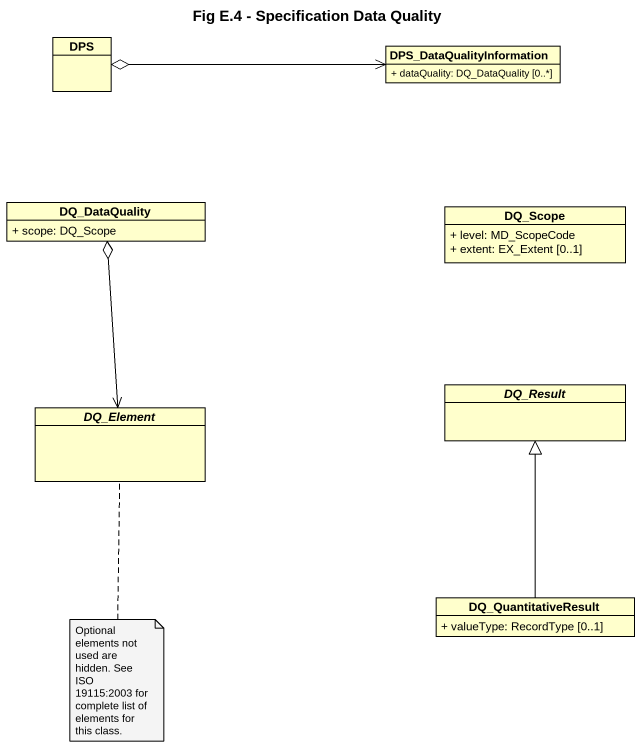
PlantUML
@startuml
title Fig E.4 - Specification Data Quality
hide circle
hide empty members
skinparam classAttributeIconSize 0
class DPS
class DPS_DataQualityInformation {
  + dataQuality: DQ_DataQuality [0..*]
}
class DQ_DataQuality {
  + scope: DQ_Scope
}
class DQ_Scope {
  + level: MD_ScopeCode
  + extent: EX_Extent [0..1]
}
abstract class DQ_Result
abstract class DQ_Element
class DQ_QuantitativeResult {
  + valueType: RecordType [0..1]
}
DPS o-right-> DPS_DataQualityInformation
DQ_Element <-up-o DQ_DataQuality
DQ_QuantitativeResult -up-|> DQ_Result
note bottom of DQ_Element : Optional elements not used are hidden. See ISO 19115:2003 for complete list of elements for this class.
@enduml
